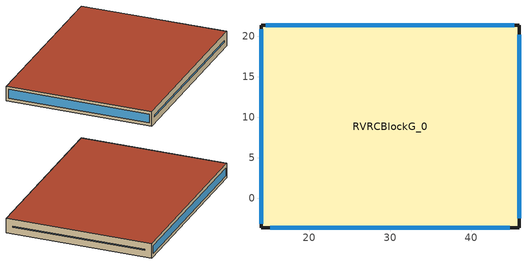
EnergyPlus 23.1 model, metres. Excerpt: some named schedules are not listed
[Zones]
RVRCBlockG_0
 floor outside (90.1-2019 Residential CZ 0 Exterior Floor (Mass)): 14.03,-3.66 14.03,21.34 45.9,21.34 45.9,-3.66 z7.8
 wall outside (90.1-2019 Residential CZ 1 Exterior Wall (Mass)): 14.03,-3.66 45.9,-3.66 45.9,21.34 14.03,21.34 14.03,-3.66 z7.8:10.3
 window (SinglePaneClr): 15.14,-3.66 44.78,-3.66 z8.92:9.18; 45.9,-2.48 45.9,20.16 z8.98:9.12; 45.3,21.34 14.63,21.34 z8.4:9.7; 14.03,20.87 14.03,-3.19 z8.27:9.83
 roof outside (90.1-2019 Residential CZ 1 Exterior Roof (Mass)): 14.03,-3.66 45.9,-3.66 45.9,21.34 14.03,21.34 z10.3
[Site:GroundTemperature:BuildingSurface]
18, 18, 18, 18, 18, 18, 18, 18, 18, 18, 18, 18
[Site:GroundReflectance]
0.2, 0.2, 0.2, 0.2, 0.2, 0.2, 0.2, 0.2, 0.2, 0.2, 0.2, 0.2
[Site:GroundReflectance:SnowModifier]
1, 1
[Site:WeatherStation]
Wind Sensor Height Above Ground {m}=10; Wind Speed Profile Exponent=0.22; Wind Speed Profile Boundary Layer Thickness {m}=370; Air Temperature Sensor Height Above Ground {m}=1.5
[SizingPeriod:WeatherFileConditionType] Use Weather File Daylight Saving Period=No; Use Weather File Rain and Snow Indicators=No
Name | Period Selection | Day Type
Extreme Summer Weather Period for Design | SummerExtreme | SummerDesignDay
Extreme Winter Weather Period for Design | WinterExtreme | WinterDesignDay
[Building]
Building: North Axis {deg}=0; Terrain=Suburbs; Loads Convergence Tolerance Value=0.04; Temperature Convergence Tolerance Value {deltaC}=0.25; Solar Distribution=FullExterior; Maximum Number of Warmup Days=30; Minimum Number of Warmup Days=7
[Construction]
90.1-2019 Residential CZ 1 Exterior Wall (Mass): Stucco_0.025_90.1-2019 Residential CZ 1 Exterior Wall (Mass), Concrete_0.203_90.1-2019 Residential CZ 1 Exterior Wall (Mass), Plaster_0.013_90.1-2019 Residential CZ 1 Exterior Wall (Mass)
90.1-2019 Residential CZ 0 Exterior Floor (Mass): Stucco_0.025_90.1-2019 Residential CZ 0 Exterior Floor (Mass), Mineral Wool_0.005244967487677573_90.1-2019 Residential CZ 0 Exterior Floor (Mass), Concrete_0.102_90.1-2019 Residential CZ 0 Exterior Floor (Mass), Carpet_0.02_90.1-2019 Residential CZ 0 Exterior Floor (Mass)
90.1-2019 Residential CZ 1 Exterior Roof (Mass): Vaporpermeable Felt_0.003_90.1-2019 Residential CZ 1 Exterior Roof (Mass), XPS Board_0.14713995500631277_90.1-2019 Residential CZ 1 Exterior Roof (Mass), Concrete_0.203_90.1-2019 Residential CZ 1 Exterior Roof (Mass), Acoustic Tile_0.005_90.1-2019 Residential CZ 1 Exterior Roof (Mass)
SinglePaneClr: SinglePaneClrWindow
[Material]
Stucco_0.025_90.1-2019 Residential CZ 1 Exterior Wall (Mass): Roughness=Smooth; @90.1-2019 Residential CZ 1 Exterior Wall (Mass):Stucco-Thickness@ [m]=0.025; @90.1-2019 Residential CZ 1 Exterior Wall (Mass):Stucco-Conductivity@ [W/m-K]=0.72; @90.1-2019 Residential CZ 1 Exterior Wall (Mass):Stucco-Density@ [kg/m3]=1856; @90.1-2019 Residential CZ 1 Exterior Wall (Mass):Stucco-SpecificHeat@ [J/kg-K]=840; @90.1-2019 Residential CZ 1 Exterior Wall (Mass):Stucco-ThermalEmittance@=0.9; @90.1-2019 Residential CZ 1 Exterior Wall (Mass):Stucco-SolarAbsorptance@=0.7; @90.1-2019 Residential CZ 1 Exterior Wall (Mass):Stucco-VisibleAbsorptance@=0.7
Concrete_0.203_90.1-2019 Residential CZ 1 Exterior Wall (Mass): Roughness=Rough; @90.1-2019 Residential CZ 1 Exterior Wall (Mass):Concrete-Thickness@ [m]=0.203; @90.1-2019 Residential CZ 1 Exterior Wall (Mass):Concrete-Conductivity@ [W/m-K]=2; @90.1-2019 Residential CZ 1 Exterior Wall (Mass):Concrete-Density@ [kg/m3]=2400; @90.1-2019 Residential CZ 1 Exterior Wall (Mass):Concrete-SpecificHeat@ [J/kg-K]=950; @90.1-2019 Residential CZ 1 Exterior Wall (Mass):Concrete-ThermalEmittance@=0.9; @90.1-2019 Residential CZ 1 Exterior Wall (Mass):Concrete-SolarAbsorptance@=0.7; @90.1-2019 Residential CZ 1 Exterior Wall (Mass):Concrete-VisibleAbsorptance@=0.7
Plaster_0.013_90.1-2019 Residential CZ 1 Exterior Wall (Mass): Roughness=Rough; @90.1-2019 Residential CZ 1 Exterior Wall (Mass):Plaster-Thickness@ [m]=0.013; @90.1-2019 Residential CZ 1 Exterior Wall (Mass):Plaster-Conductivity@ [W/m-K]=1; @90.1-2019 Residential CZ 1 Exterior Wall (Mass):Plaster-Density@ [kg/m3]=2000; @90.1-2019 Residential CZ 1 Exterior Wall (Mass):Plaster-SpecificHeat@ [J/kg-K]=1130; @90.1-2019 Residential CZ 1 Exterior Wall (Mass):Plaster-ThermalEmittance@=0.9; @90.1-2019 Residential CZ 1 Exterior Wall (Mass):Plaster-SolarAbsorptance@=0.7; @90.1-2019 Residential CZ 1 Exterior Wall (Mass):Plaster-VisibleAbsorptance@=0.7
Stucco_0.025_90.1-2019 Residential CZ 0 Exterior Floor (Mass): Roughness=Smooth; @90.1-2019 Residential CZ 0 Exterior Floor (Mass):Stucco-Thickness@ [m]=0.025; @90.1-2019 Residential CZ 0 Exterior Floor (Mass):Stucco-Conductivity@ [W/m-K]=0.72; @90.1-2019 Residential CZ 0 Exterior Floor (Mass):Stucco-Density@ [kg/m3]=1856; @90.1-2019 Residential CZ 0 Exterior Floor (Mass):Stucco-SpecificHeat@ [J/kg-K]=840; @90.1-2019 Residential CZ 0 Exterior Floor (Mass):Stucco-ThermalEmittance@=0.9; @90.1-2019 Residential CZ 0 Exterior Floor (Mass):Stucco-SolarAbsorptance@=0.7; @90.1-2019 Residential CZ 0 Exterior Floor (Mass):Stucco-VisibleAbsorptance@=0.7
Mineral Wool_0.005244967487677573_90.1-2019 Residential CZ 0 Exterior Floor (Mass): Roughness=Rough; @90.1-2019 Residential CZ 0 Exterior Floor (Mass):Mineral Wool-Thickness@ [m]=0.00524497; @90.1-2019 Residential CZ 0 Exterior Floor (Mass):Mineral Wool-Conductivity@ [W/m-K]=0.041; @90.1-2019 Residential CZ 0 Exterior Floor (Mass):Mineral Wool-Density@ [kg/m3]=155; @90.1-2019 Residential CZ 0 Exterior Floor (Mass):Mineral Wool-SpecificHeat@ [J/kg-K]=1130; @90.1-2019 Residential CZ 0 Exterior Floor (Mass):Mineral Wool-ThermalEmittance@=0.9; @90.1-2019 Residential CZ 0 Exterior Floor (Mass):Mineral Wool-SolarAbsorptance@=0.7; @90.1-2019 Residential CZ 0 Exterior Floor (Mass):Mineral Wool-VisibleAbsorptance@=0.7
Concrete_0.102_90.1-2019 Residential CZ 0 Exterior Floor (Mass): Roughness=Rough; @90.1-2019 Residential CZ 0 Exterior Floor (Mass):Concrete-Thickness@ [m]=0.102; @90.1-2019 Residential CZ 0 Exterior Floor (Mass):Concrete-Conductivity@ [W/m-K]=2; @90.1-2019 Residential CZ 0 Exterior Floor (Mass):Concrete-Density@ [kg/m3]=2400; @90.1-2019 Residential CZ 0 Exterior Floor (Mass):Concrete-SpecificHeat@ [J/kg-K]=950; @90.1-2019 Residential CZ 0 Exterior Floor (Mass):Concrete-ThermalEmittance@=0.9; @90.1-2019 Residential CZ 0 Exterior Floor (Mass):Concrete-SolarAbsorptance@=0.7; @90.1-2019 Residential CZ 0 Exterior Floor (Mass):Concrete-VisibleAbsorptance@=0.7
Carpet_0.02_90.1-2019 Residential CZ 0 Exterior Floor (Mass): Roughness=MediumRough; @90.1-2019 Residential CZ 0 Exterior Floor (Mass):Carpet-Thickness@ [m]=0.02; @90.1-2019 Residential CZ 0 Exterior Floor (Mass):Carpet-Conductivity@ [W/m-K]=0.06; @90.1-2019 Residential CZ 0 Exterior Floor (Mass):Carpet-Density@ [kg/m3]=288; @90.1-2019 Residential CZ 0 Exterior Floor (Mass):Carpet-SpecificHeat@ [J/kg-K]=1380; @90.1-2019 Residential CZ 0 Exterior Floor (Mass):Carpet-ThermalEmittance@=0.9; @90.1-2019 Residential CZ 0 Exterior Floor (Mass):Carpet-SolarAbsorptance@=0.7; @90.1-2019 Residential CZ 0 Exterior Floor (Mass):Carpet-VisibleAbsorptance@=0.7
Vaporpermeable Felt_0.003_90.1-2019 Residential CZ 1 Exterior Roof (Mass): Roughness=Rough; @90.1-2019 Residential CZ 1 Exterior Roof (Mass):Vaporpermeable Felt-Thickness@ [m]=0.003; @90.1-2019 Residential CZ 1 Exterior Roof (Mass):Vaporpermeable Felt-Conductivity@ [W/m-K]=0.909091; @90.1-2019 Residential CZ 1 Exterior Roof (Mass):Vaporpermeable Felt-Density@ [kg/m3]=0.5; @90.1-2019 Residential CZ 1 Exterior Roof (Mass):Vaporpermeable Felt-SpecificHeat@ [J/kg-K]=1800; @90.1-2019 Residential CZ 1 Exterior Roof (Mass):Vaporpermeable Felt-ThermalEmittance@=0.9; @90.1-2019 Residential CZ 1 Exterior Roof (Mass):Vaporpermeable Felt-SolarAbsorptance@=0.7; @90.1-2019 Residential CZ 1 Exterior Roof (Mass):Vaporpermeable Felt-VisibleAbsorptance@=0.7
XPS Board_0.14713995500631277_90.1-2019 Residential CZ 1 Exterior Roof (Mass): Roughness=Rough; @90.1-2019 Residential CZ 1 Exterior Roof (Mass):XPS Board-Thickness@ [m]=0.14714; @90.1-2019 Residential CZ 1 Exterior Roof (Mass):XPS Board-Conductivity@ [W/m-K]=0.034; @90.1-2019 Residential CZ 1 Exterior Roof (Mass):XPS Board-Density@ [kg/m3]=35; @90.1-2019 Residential CZ 1 Exterior Roof (Mass):XPS Board-SpecificHeat@ [J/kg-K]=1400; @90.1-2019 Residential CZ 1 Exterior Roof (Mass):XPS Board-ThermalEmittance@=0.9; @90.1-2019 Residential CZ 1 Exterior Roof (Mass):XPS Board-SolarAbsorptance@=0.7; @90.1-2019 Residential CZ 1 Exterior Roof (Mass):XPS Board-VisibleAbsorptance@=0.7
Concrete_0.203_90.1-2019 Residential CZ 1 Exterior Roof (Mass): Roughness=Rough; @90.1-2019 Residential CZ 1 Exterior Roof (Mass):Concrete-Thickness@ [m]=0.203; @90.1-2019 Residential CZ 1 Exterior Roof (Mass):Concrete-Conductivity@ [W/m-K]=2; @90.1-2019 Residential CZ 1 Exterior Roof (Mass):Concrete-Density@ [kg/m3]=2400; @90.1-2019 Residential CZ 1 Exterior Roof (Mass):Concrete-SpecificHeat@ [J/kg-K]=950; @90.1-2019 Residential CZ 1 Exterior Roof (Mass):Concrete-ThermalEmittance@=0.9; @90.1-2019 Residential CZ 1 Exterior Roof (Mass):Concrete-SolarAbsorptance@=0.7; @90.1-2019 Residential CZ 1 Exterior Roof (Mass):Concrete-VisibleAbsorptance@=0.7
Acoustic Tile_0.005_90.1-2019 Residential CZ 1 Exterior Roof (Mass): Roughness=MediumSmooth; @90.1-2019 Residential CZ 1 Exterior Roof (Mass):Acoustic Tile-Thickness@ [m]=0.005; @90.1-2019 Residential CZ 1 Exterior Roof (Mass):Acoustic Tile-Conductivity@ [W/m-K]=0.06; @90.1-2019 Residential CZ 1 Exterior Roof (Mass):Acoustic Tile-Density@ [kg/m3]=368; @90.1-2019 Residential CZ 1 Exterior Roof (Mass):Acoustic Tile-SpecificHeat@ [J/kg-K]=590; @90.1-2019 Residential CZ 1 Exterior Roof (Mass):Acoustic Tile-ThermalEmittance@=0.9; @90.1-2019 Residential CZ 1 Exterior Roof (Mass):Acoustic Tile-SolarAbsorptance@=0.7; @90.1-2019 Residential CZ 1 Exterior Roof (Mass):Acoustic Tile-VisibleAbsorptance@=0.7
[WindowMaterial:SimpleGlazingSystem]
SinglePaneClrWindow: @SinglePaneClr-UValue@=5.894; @SinglePaneClr-SolarHeatGainCoefficient@=0.905; @SinglePaneClr-VisibleTransmittance@=0.913
[WindowMaterial:Shade] Solar Reflectance=0.49; Visible reflectance=0.49; Thermal Hemispherical Emissivity=0.9; Infrared Transmittance=0; Top opening multiplier=1; Bottom opening multiplier=1; Left-side opening multiplier=1; Right-side opening multiplier=1; Air flow permeability=0
RVRCBlockG_0:f0:w0_Shade: @RVRCBlockG_0:f0:w0-ShadingSystemTransmittanceSolar@=0.5; @RVRCBlockG_0:f0:w0-ShadingSystemTransmittanceVisible@=0.5; @RVRCBlockG_0:f0:w0-ShadingThickness@ [m]=0.003; @RVRCBlockG_0:f0:w0-ShadingConductivity@ [W/m-K]=0.1; @RVRCBlockG_0:f0:w0-ShadeGlassDistance@ [m]=0.05
RVRCBlockG_0:f1:w0_Shade: @RVRCBlockG_0:f1:w0-ShadingSystemTransmittanceSolar@=0.5; @RVRCBlockG_0:f1:w0-ShadingSystemTransmittanceVisible@=0.5; @RVRCBlockG_0:f1:w0-ShadingThickness@ [m]=0.003; @RVRCBlockG_0:f1:w0-ShadingConductivity@ [W/m-K]=0.1; @RVRCBlockG_0:f1:w0-ShadeGlassDistance@ [m]=0.05
RVRCBlockG_0:f2:w0_Shade: @RVRCBlockG_0:f2:w0-ShadingSystemTransmittanceSolar@=0.5; @RVRCBlockG_0:f2:w0-ShadingSystemTransmittanceVisible@=0.5; @RVRCBlockG_0:f2:w0-ShadingThickness@ [m]=0.003; @RVRCBlockG_0:f2:w0-ShadingConductivity@ [W/m-K]=0.1; @RVRCBlockG_0:f2:w0-ShadeGlassDistance@ [m]=0.05
RVRCBlockG_0:f3:w0_Shade: @RVRCBlockG_0:f3:w0-ShadingSystemTransmittanceSolar@=0.5; @RVRCBlockG_0:f3:w0-ShadingSystemTransmittanceVisible@=0.5; @RVRCBlockG_0:f3:w0-ShadingThickness@ [m]=0.003; @RVRCBlockG_0:f3:w0-ShadingConductivity@ [W/m-K]=0.1; @RVRCBlockG_0:f3:w0-ShadeGlassDistance@ [m]=0.05
[Zone]
RVRCBlockG_0: Rotation [deg]=0; Type=1; Multiplier=1; Volume [m3]=1991.94; Area [m2]=796.776; Zone Inside Convection Algorithm=TARP; Zone Outside Convection Algorithm=DOE-2
[People]
People RVRCBlockG_0: Zone or ZoneList=RVRCBlockG_0; OccupancySchedule=ApartmentMidRise OCC_APT_SCH; Number of People Calculation Method=People/Area; PeopleDensity [person/m2]=0.3; Fraction Radiant=0.3; Sensible Heat Fraction=AUTOCALCULATE; Activity Level Schedule=RVRCBlockG_0PeopleActivity; Carbon Dioxide Generation Rate [m3/s-W]=3.82E-08; Enable ASHRAE 55 Comfort Warnings=No; Mean Radiant Temperature Calculation Type=ZoneAveraged; Work Efficiency Schedule=RVRCBlockG_0WorkEfficiency; Clothing Insulation Calculation Method=DynamicClothingModelASHRAE55; Air Velocity Schedule=AirSpeed 0; Thermal Comfort Model 1 Type=AdaptiveASH55; Thermal Comfort Model 2 Type=Pierce; Thermal Comfort Model 3 Type=Fanger
[ElectricEquipment]
RVRCBlockG_0 Equipment: Zone or ZoneList=RVRCBlockG_0; EquipmentAvailibilitySchedule=ApartmentMidRise EQP_APT_SCH; Design Level Calculation Method=Watts/Area; EquipmentPowerDensity [W/m2]=25; Fraction Latent=0; Fraction Radiant=.2; Fraction Lost=0
[Lights]
RVRCBlockG_0 General lighting: Zone or ZoneList=RVRCBlockG_0; LightsAvailibilitySchedule=ApartmentMidRise LTG_APT_SCH; Design Level Calculation Method=Watts/Area; LightingPowerDensity [W/m2]=15; Return Air Fraction=0; Fraction Radiant=.42; Fraction Visible=.18; Fraction Replaceable=1
[ZoneVentilation:WindandStackOpenArea]
RVRCBlockG_0NatVent_Buoy: Zone=RVRCBlockG_0; Opening Area {m2}=70.7455; Opening Area Fraction Schedule=NatVentAvail_RVRCBlockG_0; Opening Effectiveness=0; Effective Angle {deg}=0; Height Difference {m}=0.306753; Discharge Coefficient for Opening=0.6; Minimum Indoor Temperature {C}=22; Maximum Indoor Temperature {C}=100; Delta Temperature {deltaC}=1; Minimum Outdoor Temperature {C}=0; Maximum Outdoor Temperature {C}=30; Maximum Wind Speed {m/s}=40
[ZoneInfiltration:DesignFlowRate]
RVRCBlockG_0Infiltration: Zone or ZoneList=RVRCBlockG_0; Schedule=On; Design Flow Rate Calculation Method=AirChanges/Hour; @RVRCBlockG_0-InfiltrationAch@ [Air Changes per Hour]=0.35; @RVRCBlockG_0-InfiltrationConstantCoefficient@=1; @RVRCBlockG_0-InfiltrationTemperatureCoefficient@=0; @RVRCBlockG_0-InfiltrationWindVelocityCoefficient@=0; @RVRCBlockG_0-InfiltrationWindVelocitySquaredCoefficient@=0
[WindowShadingControl] Zone=RVRCBlockG_0; Shading type=ExteriorShade; Shading control is scheduled=Yes; Glare control is active=No; Type of slat angle control=FixedSlatAngle; Setpoint 2=0; Multiple Surface Control Type=Sequential
RVRCBlockG_0:f0:w0_ShadingControl: @RVRCBlockG_0:f0:w0-ShadingControlType@=OnIfHighSolarOnWindow; @RVRCBlockG_0:f0:w0-ShadingSystemAvailibilitySchedule@=AllOn; @RVRCBlockG_0:f0:w0-ShadingSystemSetPoint@=180; Material name of shading device=RVRCBlockG_0:f0:w0_Shade; Fenestration Surface 1=RVRCBlockG_0:f0:w0
RVRCBlockG_0:f1:w0_ShadingControl: Material name of shading device=RVRCBlockG_0:f1:w0_Shade; Fenestration Surface 1=RVRCBlockG_0:f1:w0; @RVRCBlockG_0:f1:w0-ShadingControlType@=OnIfHighSolarOnWindow; @RVRCBlockG_0:f1:w0-ShadingSystemAvailibilitySchedule@=AllOn; @RVRCBlockG_0:f1:w0-ShadingSystemSetPoint@=180
RVRCBlockG_0:f2:w0_ShadingControl: Material name of shading device=RVRCBlockG_0:f2:w0_Shade; Fenestration Surface 1=RVRCBlockG_0:f2:w0; @RVRCBlockG_0:f2:w0-ShadingControlType@=OnIfHighSolarOnWindow; @RVRCBlockG_0:f2:w0-ShadingSystemAvailibilitySchedule@=AllOn; @RVRCBlockG_0:f2:w0-ShadingSystemSetPoint@=180
RVRCBlockG_0:f3:w0_ShadingControl: Material name of shading device=RVRCBlockG_0:f3:w0_Shade; Fenestration Surface 1=RVRCBlockG_0:f3:w0; @RVRCBlockG_0:f3:w0-ShadingControlType@=OnIfHighSolarOnWindow; @RVRCBlockG_0:f3:w0-ShadingSystemAvailibilitySchedule@=AllOn; @RVRCBlockG_0:f3:w0-ShadingSystemSetPoint@=180
[Zone equipment]
RVRCBlockG_0: RVRCBlockG_0 Ideal Loads Air
[Sizing:Zone]
RVRCBlockG_0: Zone Cooling Design Supply Air Temperature Input Method=SupplyAirTemperature; Zone Cooling Design Supply Air Temperature {C}=12; Zone Heating Design Supply Air Temperature Input Method=SupplyAirTemperature; Zone Heating Design Supply Air Temperature {C}=35; Zone Cooling Design Supply Air Humidity Ratio {kgWater/kgDryAir}=0.009; Zone Heating Design Supply Air Humidity Ratio {kgWater/kgDryAir}=0.004; Design Specification Outdoor Air Object=RVRCBlockG_0MinFreshAir; Zone Heating Sizing Factor=1.15; Zone Cooling Sizing Factor=1.15; Cooling Design Air Flow Method=DesignDay; Heating Design Air Flow Method=DesignDay
[ZoneControl:Thermostat]
RVRCBlockG_0 Thermostat: Zone or ZoneList=RVRCBlockG_0; Control Type Schedule=RVRCBlockG_0_ZoneControlTypeSched; Control 1=Dual Setpoint - Zone RVRCBlockG_0
[ThermostatSetpoint:DualSetpoint]
Dual Setpoint - Zone RVRCBlockG_0: Heating Setpoint Temperature Schedule=ApartmentMidRise HTGSETP_APT_SCH; Cooling Setpoint Temperature Schedule=ApartmentMidRise CLGSETP_APT_SCH
[DesignSpecification:OutdoorAir]
RVRCBlockG_0MinFreshAir: Outdoor Air Method=Sum; @RVRCBlockG_0-MinFreshAirPerson@ [m3/s-person]=0.001; @RVRCBlockG_0-MinFreshAirArea@ [m3/s-m2]=0.01; MechVentSchedule=AllOn
[Schedule:Constant]
On; AllOn: 1
AirSpeed 0: 0
RVRCBlockG_0PeopleActivity: Any Number, 125.28
RVRCBlockG_0WorkEfficiency: Any Number, 0
RVRCBlockG_0_ZoneControlTypeSched: 4
[Schedule:Year]
ApartmentMidRise OCC_APT_SCH: Fraction, ApartmentMidRise OCC_APT_SCH_0, 1, 1, 1, 7, ApartmentMidRise OCC_APT_SCH_1, 1, 8, 1, 14, ApartmentMidRise OCC_APT_SCH_2, 1, 15, 1, 21, ApartmentMidRise OCC_APT_SCH_3, 1, 22, 1, 28, ApartmentMidRise OCC_APT_SCH_4, 1, 29, 2, 4, ApartmentMidRise OCC_APT_SCH_5, 2, 5, 2, 11, ApartmentMidRise OCC_APT_SCH_6, 2, 12, 2, 18, ApartmentMidRise OCC_APT_SCH_7, 2, 19, 2, 25, ApartmentMidRise OCC_APT_SCH_8, 2, 26, 3, 4, ApartmentMidRise OCC_APT_SCH_9, 3, 5, 3, 11, ApartmentMidRise OCC_APT_SCH_10, 3, 12, 3, 18, ApartmentMidRise OCC_APT_SCH_11, 3, 19, 3, 25, ApartmentMidRise OCC_APT_SCH_12, 3, 26, 4, 1, ApartmentMidRise OCC_APT_SCH_13, 4, 2, 4, 8, ApartmentMidRise OCC_APT_SCH_14, 4, 9, 4, 15, ApartmentMidRise OCC_APT_SCH_15, 4, 16, 4, 22, ApartmentMidRise OCC_APT_SCH_16, 4, 23, 4, 29, ApartmentMidRise OCC_APT_SCH_17, 4, 30, 5, 6, ApartmentMidRise OCC_APT_SCH_18, 5, 7, 5, 13, ApartmentMidRise OCC_APT_SCH_19, 5, 14, 5, 20, ApartmentMidRise OCC_APT_SCH_20, 5, 21, 5, 27, ApartmentMidRise OCC_APT_SCH_21, 5, 28, 6, 3, ApartmentMidRise OCC_APT_SCH_22, 6, 4, 6, 10, ApartmentMidRise OCC_APT_SCH_23, 6, 11, 6, 17, ApartmentMidRise OCC_APT_SCH_24, 6, 18, 6, 24, ApartmentMidRise OCC_APT_SCH_25, 6, 25, 7, 1, ApartmentMidRise OCC_APT_SCH_26, 7, 2, 7, 8, ApartmentMidRise OCC_APT_SCH_27, 7, 9, 7, 15, ApartmentMidRise OCC_APT_SCH_28, 7, 16, 7, 22, ApartmentMidRise OCC_APT_SCH_29, 7, 23, 7, 29, ApartmentMidRise OCC_APT_SCH_30, 7, 30, 8, 5, ApartmentMidRise OCC_APT_SCH_31, 8, 6, 8, 12, ApartmentMidRise OCC_APT_SCH_32, 8, 13, 8, 19, ApartmentMidRise OCC_APT_SCH_33, 8, 20, 8, 26, ApartmentMidRise OCC_APT_SCH_34, 8, 27, 9, 2, ApartmentMidRise OCC_APT_SCH_35, 9, 3, 9, 9, ApartmentMidRise OCC_APT_SCH_36, 9, 10, 9, 16, ApartmentMidRise OCC_APT_SCH_37, 9, 17, 9, 23, ApartmentMidRise OCC_APT_SCH_38, 9, 24, 9, 30, ApartmentMidRise OCC_APT_SCH_39, 10, 1, 10, 7, ApartmentMidRise OCC_APT_SCH_40, 10, 8, 10, 14, ApartmentMidRise OCC_APT_SCH_41, 10, 15, 10, 21, ApartmentMidRise OCC_APT_SCH_42, 10, 22, 10, 28, ApartmentMidRise OCC_APT_SCH_43, 10, 29, 11, 4, ApartmentMidRise OCC_APT_SCH_44, 11, 5, 11, 11, ApartmentMidRise OCC_APT_SCH_45, 11, 12, 11, 18, ApartmentMidRise OCC_APT_SCH_46, 11, 19, 11, 25, ApartmentMidRise OCC_APT_SCH_47, 11, 26, 12, 2, ApartmentMidRise OCC_APT_SCH_48, 12, 3, 12, 9, ApartmentMidRise OCC_APT_SCH_49, 12, 10, 12, 16, ApartmentMidRise OCC_APT_SCH_50, 12, 17, 12, 23, ApartmentMidRise OCC_APT_SCH_51, 12, 24, 12, 30, ApartmentMidRise OCC_APT_SCH_52, 12, 31, 12, 31
ApartmentMidRise LTG_APT_SCH: Fraction, ApartmentMidRise LTG_APT_SCH_0, 1, 1, 1, 7, ApartmentMidRise LTG_APT_SCH_1, 1, 8, 1, 14, ApartmentMidRise LTG_APT_SCH_2, 1, 15, 1, 21, ApartmentMidRise LTG_APT_SCH_3, 1, 22, 1, 28, ApartmentMidRise LTG_APT_SCH_4, 1, 29, 2, 4, ApartmentMidRise LTG_APT_SCH_5, 2, 5, 2, 11, ApartmentMidRise LTG_APT_SCH_6, 2, 12, 2, 18, ApartmentMidRise LTG_APT_SCH_7, 2, 19, 2, 25, ApartmentMidRise LTG_APT_SCH_8, 2, 26, 3, 4, ApartmentMidRise LTG_APT_SCH_9, 3, 5, 3, 11, ApartmentMidRise LTG_APT_SCH_10, 3, 12, 3, 18, ApartmentMidRise LTG_APT_SCH_11, 3, 19, 3, 25, ApartmentMidRise LTG_APT_SCH_12, 3, 26, 4, 1, ApartmentMidRise LTG_APT_SCH_13, 4, 2, 4, 8, ApartmentMidRise LTG_APT_SCH_14, 4, 9, 4, 15, ApartmentMidRise LTG_APT_SCH_15, 4, 16, 4, 22, ApartmentMidRise LTG_APT_SCH_16, 4, 23, 4, 29, ApartmentMidRise LTG_APT_SCH_17, 4, 30, 5, 6, ApartmentMidRise LTG_APT_SCH_18, 5, 7, 5, 13, ApartmentMidRise LTG_APT_SCH_19, 5, 14, 5, 20, ApartmentMidRise LTG_APT_SCH_20, 5, 21, 5, 27, ApartmentMidRise LTG_APT_SCH_21, 5, 28, 6, 3, ApartmentMidRise LTG_APT_SCH_22, 6, 4, 6, 10, ApartmentMidRise LTG_APT_SCH_23, 6, 11, 6, 17, ApartmentMidRise LTG_APT_SCH_24, 6, 18, 6, 24, ApartmentMidRise LTG_APT_SCH_25, 6, 25, 7, 1, ApartmentMidRise LTG_APT_SCH_26, 7, 2, 7, 8, ApartmentMidRise LTG_APT_SCH_27, 7, 9, 7, 15, ApartmentMidRise LTG_APT_SCH_28, 7, 16, 7, 22, ApartmentMidRise LTG_APT_SCH_29, 7, 23, 7, 29, ApartmentMidRise LTG_APT_SCH_30, 7, 30, 8, 5, ApartmentMidRise LTG_APT_SCH_31, 8, 6, 8, 12, ApartmentMidRise LTG_APT_SCH_32, 8, 13, 8, 19, ApartmentMidRise LTG_APT_SCH_33, 8, 20, 8, 26, ApartmentMidRise LTG_APT_SCH_34, 8, 27, 9, 2, ApartmentMidRise LTG_APT_SCH_35, 9, 3, 9, 9, ApartmentMidRise LTG_APT_SCH_36, 9, 10, 9, 16, ApartmentMidRise LTG_APT_SCH_37, 9, 17, 9, 23, ApartmentMidRise LTG_APT_SCH_38, 9, 24, 9, 30, ApartmentMidRise LTG_APT_SCH_39, 10, 1, 10, 7, ApartmentMidRise LTG_APT_SCH_40, 10, 8, 10, 14, ApartmentMidRise LTG_APT_SCH_41, 10, 15, 10, 21, ApartmentMidRise LTG_APT_SCH_42, 10, 22, 10, 28, ApartmentMidRise LTG_APT_SCH_43, 10, 29, 11, 4, ApartmentMidRise LTG_APT_SCH_44, 11, 5, 11, 11, ApartmentMidRise LTG_APT_SCH_45, 11, 12, 11, 18, ApartmentMidRise LTG_APT_SCH_46, 11, 19, 11, 25, ApartmentMidRise LTG_APT_SCH_47, 11, 26, 12, 2, ApartmentMidRise LTG_APT_SCH_48, 12, 3, 12, 9, ApartmentMidRise LTG_APT_SCH_49, 12, 10, 12, 16, ApartmentMidRise LTG_APT_SCH_50, 12, 17, 12, 23, ApartmentMidRise LTG_APT_SCH_51, 12, 24, 12, 30, ApartmentMidRise LTG_APT_SCH_52, 12, 31, 12, 31
ApartmentMidRise EQP_APT_SCH: Fraction, ApartmentMidRise EQP_APT_SCH_0, 1, 1, 1, 7, ApartmentMidRise EQP_APT_SCH_1, 1, 8, 1, 14, ApartmentMidRise EQP_APT_SCH_2, 1, 15, 1, 21, ApartmentMidRise EQP_APT_SCH_3, 1, 22, 1, 28, ApartmentMidRise EQP_APT_SCH_4, 1, 29, 2, 4, ApartmentMidRise EQP_APT_SCH_5, 2, 5, 2, 11, ApartmentMidRise EQP_APT_SCH_6, 2, 12, 2, 18, ApartmentMidRise EQP_APT_SCH_7, 2, 19, 2, 25, ApartmentMidRise EQP_APT_SCH_8, 2, 26, 3, 4, ApartmentMidRise EQP_APT_SCH_9, 3, 5, 3, 11, ApartmentMidRise EQP_APT_SCH_10, 3, 12, 3, 18, ApartmentMidRise EQP_APT_SCH_11, 3, 19, 3, 25, ApartmentMidRise EQP_APT_SCH_12, 3, 26, 4, 1, ApartmentMidRise EQP_APT_SCH_13, 4, 2, 4, 8, ApartmentMidRise EQP_APT_SCH_14, 4, 9, 4, 15, ApartmentMidRise EQP_APT_SCH_15, 4, 16, 4, 22, ApartmentMidRise EQP_APT_SCH_16, 4, 23, 4, 29, ApartmentMidRise EQP_APT_SCH_17, 4, 30, 5, 6, ApartmentMidRise EQP_APT_SCH_18, 5, 7, 5, 13, ApartmentMidRise EQP_APT_SCH_19, 5, 14, 5, 20, ApartmentMidRise EQP_APT_SCH_20, 5, 21, 5, 27, ApartmentMidRise EQP_APT_SCH_21, 5, 28, 6, 3, ApartmentMidRise EQP_APT_SCH_22, 6, 4, 6, 10, ApartmentMidRise EQP_APT_SCH_23, 6, 11, 6, 17, ApartmentMidRise EQP_APT_SCH_24, 6, 18, 6, 24, ApartmentMidRise EQP_APT_SCH_25, 6, 25, 7, 1, ApartmentMidRise EQP_APT_SCH_26, 7, 2, 7, 8, ApartmentMidRise EQP_APT_SCH_27, 7, 9, 7, 15, ApartmentMidRise EQP_APT_SCH_28, 7, 16, 7, 22, ApartmentMidRise EQP_APT_SCH_29, 7, 23, 7, 29, ApartmentMidRise EQP_APT_SCH_30, 7, 30, 8, 5, ApartmentMidRise EQP_APT_SCH_31, 8, 6, 8, 12, ApartmentMidRise EQP_APT_SCH_32, 8, 13, 8, 19, ApartmentMidRise EQP_APT_SCH_33, 8, 20, 8, 26, ApartmentMidRise EQP_APT_SCH_34, 8, 27, 9, 2, ApartmentMidRise EQP_APT_SCH_35, 9, 3, 9, 9, ApartmentMidRise EQP_APT_SCH_36, 9, 10, 9, 16, ApartmentMidRise EQP_APT_SCH_37, 9, 17, 9, 23, ApartmentMidRise EQP_APT_SCH_38, 9, 24, 9, 30, ApartmentMidRise EQP_APT_SCH_39, 10, 1, 10, 7, ApartmentMidRise EQP_APT_SCH_40, 10, 8, 10, 14, ApartmentMidRise EQP_APT_SCH_41, 10, 15, 10, 21, ApartmentMidRise EQP_APT_SCH_42, 10, 22, 10, 28, ApartmentMidRise EQP_APT_SCH_43, 10, 29, 11, 4, ApartmentMidRise EQP_APT_SCH_44, 11, 5, 11, 11, ApartmentMidRise EQP_APT_SCH_45, 11, 12, 11, 18, ApartmentMidRise EQP_APT_SCH_46, 11, 19, 11, 25, ApartmentMidRise EQP_APT_SCH_47, 11, 26, 12, 2, ApartmentMidRise EQP_APT_SCH_48, 12, 3, 12, 9, ApartmentMidRise EQP_APT_SCH_49, 12, 10, 12, 16, ApartmentMidRise EQP_APT_SCH_50, 12, 17, 12, 23, ApartmentMidRise EQP_APT_SCH_51, 12, 24, 12, 30, ApartmentMidRise EQP_APT_SCH_52, 12, 31, 12, 31
NatVentAvail_RVRCBlockG_0: Fraction, NatVentAvail_RVRCBlockG_0_0, 1, 1, 1, 7, NatVentAvail_RVRCBlockG_0_1, 1, 8, 1, 14, NatVentAvail_RVRCBlockG_0_2, 1, 15, 1, 21, NatVentAvail_RVRCBlockG_0_3, 1, 22, 1, 28, NatVentAvail_RVRCBlockG_0_4, 1, 29, 2, 4, NatVentAvail_RVRCBlockG_0_5, 2, 5, 2, 11, NatVentAvail_RVRCBlockG_0_6, 2, 12, 2, 18, NatVentAvail_RVRCBlockG_0_7, 2, 19, 2, 25, NatVentAvail_RVRCBlockG_0_8, 2, 26, 3, 4, NatVentAvail_RVRCBlockG_0_9, 3, 5, 3, 11, NatVentAvail_RVRCBlockG_0_10, 3, 12, 3, 18, NatVentAvail_RVRCBlockG_0_11, 3, 19, 3, 25, NatVentAvail_RVRCBlockG_0_12, 3, 26, 4, 1, NatVentAvail_RVRCBlockG_0_13, 4, 2, 4, 8, NatVentAvail_RVRCBlockG_0_14, 4, 9, 4, 15, NatVentAvail_RVRCBlockG_0_15, 4, 16, 4, 22, NatVentAvail_RVRCBlockG_0_16, 4, 23, 4, 29, NatVentAvail_RVRCBlockG_0_17, 4, 30, 5, 6, NatVentAvail_RVRCBlockG_0_18, 5, 7, 5, 13, NatVentAvail_RVRCBlockG_0_19, 5, 14, 5, 20, NatVentAvail_RVRCBlockG_0_20, 5, 21, 5, 27, NatVentAvail_RVRCBlockG_0_21, 5, 28, 6, 3, NatVentAvail_RVRCBlockG_0_22, 6, 4, 6, 10, NatVentAvail_RVRCBlockG_0_23, 6, 11, 6, 17, NatVentAvail_RVRCBlockG_0_24, 6, 18, 6, 24, NatVentAvail_RVRCBlockG_0_25, 6, 25, 7, 1, NatVentAvail_RVRCBlockG_0_26, 7, 2, 7, 8, NatVentAvail_RVRCBlockG_0_27, 7, 9, 7, 15, NatVentAvail_RVRCBlockG_0_28, 7, 16, 7, 22, NatVentAvail_RVRCBlockG_0_29, 7, 23, 7, 29, NatVentAvail_RVRCBlockG_0_30, 7, 30, 8, 5, NatVentAvail_RVRCBlockG_0_31, 8, 6, 8, 12, NatVentAvail_RVRCBlockG_0_32, 8, 13, 8, 19, NatVentAvail_RVRCBlockG_0_33, 8, 20, 8, 26, NatVentAvail_RVRCBlockG_0_34, 8, 27, 9, 2, NatVentAvail_RVRCBlockG_0_35, 9, 3, 9, 9, NatVentAvail_RVRCBlockG_0_36, 9, 10, 9, 16, NatVentAvail_RVRCBlockG_0_37, 9, 17, 9, 23, NatVentAvail_RVRCBlockG_0_38, 9, 24, 9, 30, NatVentAvail_RVRCBlockG_0_39, 10, 1, 10, 7, NatVentAvail_RVRCBlockG_0_40, 10, 8, 10, 14, NatVentAvail_RVRCBlockG_0_41, 10, 15, 10, 21, NatVentAvail_RVRCBlockG_0_42, 10, 22, 10, 28, NatVentAvail_RVRCBlockG_0_43, 10, 29, 11, 4, NatVentAvail_RVRCBlockG_0_44, 11, 5, 11, 11, NatVentAvail_RVRCBlockG_0_45, 11, 12, 11, 18, NatVentAvail_RVRCBlockG_0_46, 11, 19, 11, 25, NatVentAvail_RVRCBlockG_0_47, 11, 26, 12, 2, NatVentAvail_RVRCBlockG_0_48, 12, 3, 12, 9, NatVentAvail_RVRCBlockG_0_49, 12, 10, 12, 16, NatVentAvail_RVRCBlockG_0_50, 12, 17, 12, 23, NatVentAvail_RVRCBlockG_0_51, 12, 24, 12, 30, NatVentAvail_RVRCBlockG_0_52, 12, 31, 12, 31
[Schedule:Week:Daily]
ApartmentMidRise OCC_APT_SCH_0; ApartmentMidRise OCC_APT_SCH_1; ApartmentMidRise OCC_APT_SCH_2; ApartmentMidRise OCC_APT_SCH_3; ApartmentMidRise OCC_APT_SCH_4; ApartmentMidRise OCC_APT_SCH_5; ApartmentMidRise OCC_APT_SCH_6; ApartmentMidRise OCC_APT_SCH_7; ApartmentMidRise OCC_APT_SCH_8; ApartmentMidRise OCC_APT_SCH_9; ApartmentMidRise OCC_APT_SCH_10; ApartmentMidRise OCC_APT_SCH_11; ApartmentMidRise OCC_APT_SCH_12; ApartmentMidRise OCC_APT_SCH_13; ApartmentMidRise OCC_APT_SCH_14; ApartmentMidRise OCC_APT_SCH_15; ApartmentMidRise OCC_APT_SCH_16; ApartmentMidRise OCC_APT_SCH_17; ApartmentMidRise OCC_APT_SCH_18; ApartmentMidRise OCC_APT_SCH_19; ApartmentMidRise OCC_APT_SCH_20; ApartmentMidRise OCC_APT_SCH_21; ApartmentMidRise OCC_APT_SCH_22; ApartmentMidRise OCC_APT_SCH_23; ApartmentMidRise OCC_APT_SCH_24; ApartmentMidRise OCC_APT_SCH_25; ApartmentMidRise OCC_APT_SCH_26; ApartmentMidRise OCC_APT_SCH_27; ApartmentMidRise OCC_APT_SCH_28; ApartmentMidRise OCC_APT_SCH_29; ApartmentMidRise OCC_APT_SCH_30; ApartmentMidRise OCC_APT_SCH_31; ApartmentMidRise OCC_APT_SCH_32; ApartmentMidRise OCC_APT_SCH_33; ApartmentMidRise OCC_APT_SCH_34; ApartmentMidRise OCC_APT_SCH_35; ApartmentMidRise OCC_APT_SCH_36; ApartmentMidRise OCC_APT_SCH_37; ApartmentMidRise OCC_APT_SCH_38; ApartmentMidRise OCC_APT_SCH_39; ApartmentMidRise OCC_APT_SCH_40; ApartmentMidRise OCC_APT_SCH_41; ApartmentMidRise OCC_APT_SCH_42; ApartmentMidRise OCC_APT_SCH_43; ApartmentMidRise OCC_APT_SCH_44; ApartmentMidRise OCC_APT_SCH_45; ApartmentMidRise OCC_APT_SCH_46; ApartmentMidRise OCC_APT_SCH_47; ApartmentMidRise OCC_APT_SCH_48; ApartmentMidRise OCC_APT_SCH_49; ApartmentMidRise OCC_APT_SCH_50; ApartmentMidRise OCC_APT_SCH_51; ApartmentMidRise OCC_APT_SCH_52: fe21ae2a-573a-4dea-8d4e-e40d009b6d21, fe21ae2a-573a-4dea-8d4e-e40d009b6d21, fe21ae2a-573a-4dea-8d4e-e40d009b6d21, fe21ae2a-573a-4dea-8d4e-e40d009b6d21, fe21ae2a-573a-4dea-8d4e-e40d009b6d21, fe21ae2a-573a-4dea-8d4e-e40d009b6d21, fe21ae2a-573a-4dea-8d4e-e40d009b6d21, fe21ae2a-573a-4dea-8d4e-e40d009b6d21, fe21ae2a-573a-4dea-8d4e-e40d009b6d21, fe21ae2a-573a-4dea-8d4e-e40d009b6d21, fe21ae2a-573a-4dea-8d4e-e40d009b6d21, fe21ae2a-573a-4dea-8d4e-e40d009b6d21
ApartmentMidRise LTG_APT_SCH_0; ApartmentMidRise LTG_APT_SCH_1; ApartmentMidRise LTG_APT_SCH_2; ApartmentMidRise LTG_APT_SCH_3; ApartmentMidRise LTG_APT_SCH_4; ApartmentMidRise LTG_APT_SCH_5; ApartmentMidRise LTG_APT_SCH_6; ApartmentMidRise LTG_APT_SCH_7; ApartmentMidRise LTG_APT_SCH_8; ApartmentMidRise LTG_APT_SCH_9; ApartmentMidRise LTG_APT_SCH_10; ApartmentMidRise LTG_APT_SCH_11; ApartmentMidRise LTG_APT_SCH_12; ApartmentMidRise LTG_APT_SCH_13; ApartmentMidRise LTG_APT_SCH_14; ApartmentMidRise LTG_APT_SCH_15; ApartmentMidRise LTG_APT_SCH_16; ApartmentMidRise LTG_APT_SCH_17; ApartmentMidRise LTG_APT_SCH_18; ApartmentMidRise LTG_APT_SCH_19; ApartmentMidRise LTG_APT_SCH_20; ApartmentMidRise LTG_APT_SCH_21; ApartmentMidRise LTG_APT_SCH_22; ApartmentMidRise LTG_APT_SCH_23; ApartmentMidRise LTG_APT_SCH_24; ApartmentMidRise LTG_APT_SCH_25; ApartmentMidRise LTG_APT_SCH_26; ApartmentMidRise LTG_APT_SCH_27; ApartmentMidRise LTG_APT_SCH_28; ApartmentMidRise LTG_APT_SCH_29; ApartmentMidRise LTG_APT_SCH_30; ApartmentMidRise LTG_APT_SCH_31; ApartmentMidRise LTG_APT_SCH_32; ApartmentMidRise LTG_APT_SCH_33; ApartmentMidRise LTG_APT_SCH_34; ApartmentMidRise LTG_APT_SCH_35; ApartmentMidRise LTG_APT_SCH_36; ApartmentMidRise LTG_APT_SCH_37; ApartmentMidRise LTG_APT_SCH_38; ApartmentMidRise LTG_APT_SCH_39; ApartmentMidRise LTG_APT_SCH_40; ApartmentMidRise LTG_APT_SCH_41; ApartmentMidRise LTG_APT_SCH_42; ApartmentMidRise LTG_APT_SCH_43; ApartmentMidRise LTG_APT_SCH_44; ApartmentMidRise LTG_APT_SCH_45; ApartmentMidRise LTG_APT_SCH_46; ApartmentMidRise LTG_APT_SCH_47; ApartmentMidRise LTG_APT_SCH_48; ApartmentMidRise LTG_APT_SCH_49; ApartmentMidRise LTG_APT_SCH_50; ApartmentMidRise LTG_APT_SCH_51; ApartmentMidRise LTG_APT_SCH_52: 19f61bd9-0ec3-48e3-83f9-aeca46be8bf7, 19f61bd9-0ec3-48e3-83f9-aeca46be8bf7, 19f61bd9-0ec3-48e3-83f9-aeca46be8bf7, 19f61bd9-0ec3-48e3-83f9-aeca46be8bf7, 19f61bd9-0ec3-48e3-83f9-aeca46be8bf7, 19f61bd9-0ec3-48e3-83f9-aeca46be8bf7, 19f61bd9-0ec3-48e3-83f9-aeca46be8bf7, 19f61bd9-0ec3-48e3-83f9-aeca46be8bf7, 19f61bd9-0ec3-48e3-83f9-aeca46be8bf7, 19f61bd9-0ec3-48e3-83f9-aeca46be8bf7, 19f61bd9-0ec3-48e3-83f9-aeca46be8bf7, 19f61bd9-0ec3-48e3-83f9-aeca46be8bf7
ApartmentMidRise EQP_APT_SCH_0; ApartmentMidRise EQP_APT_SCH_1; ApartmentMidRise EQP_APT_SCH_2; ApartmentMidRise EQP_APT_SCH_3; ApartmentMidRise EQP_APT_SCH_4; ApartmentMidRise EQP_APT_SCH_5; ApartmentMidRise EQP_APT_SCH_6; ApartmentMidRise EQP_APT_SCH_7; ApartmentMidRise EQP_APT_SCH_8; ApartmentMidRise EQP_APT_SCH_9; ApartmentMidRise EQP_APT_SCH_10; ApartmentMidRise EQP_APT_SCH_11; ApartmentMidRise EQP_APT_SCH_12; ApartmentMidRise EQP_APT_SCH_13; ApartmentMidRise EQP_APT_SCH_14; ApartmentMidRise EQP_APT_SCH_15; ApartmentMidRise EQP_APT_SCH_16; ApartmentMidRise EQP_APT_SCH_17; ApartmentMidRise EQP_APT_SCH_18; ApartmentMidRise EQP_APT_SCH_19; ApartmentMidRise EQP_APT_SCH_20; ApartmentMidRise EQP_APT_SCH_21; ApartmentMidRise EQP_APT_SCH_22; ApartmentMidRise EQP_APT_SCH_23; ApartmentMidRise EQP_APT_SCH_24; ApartmentMidRise EQP_APT_SCH_25; ApartmentMidRise EQP_APT_SCH_26; ApartmentMidRise EQP_APT_SCH_27; ApartmentMidRise EQP_APT_SCH_28; ApartmentMidRise EQP_APT_SCH_29; ApartmentMidRise EQP_APT_SCH_30; ApartmentMidRise EQP_APT_SCH_31; ApartmentMidRise EQP_APT_SCH_32; ApartmentMidRise EQP_APT_SCH_33; ApartmentMidRise EQP_APT_SCH_34; ApartmentMidRise EQP_APT_SCH_35; ApartmentMidRise EQP_APT_SCH_36; ApartmentMidRise EQP_APT_SCH_37; ApartmentMidRise EQP_APT_SCH_38; ApartmentMidRise EQP_APT_SCH_39; ApartmentMidRise EQP_APT_SCH_40; ApartmentMidRise EQP_APT_SCH_41; ApartmentMidRise EQP_APT_SCH_42; ApartmentMidRise EQP_APT_SCH_43; ApartmentMidRise EQP_APT_SCH_44; ApartmentMidRise EQP_APT_SCH_45; ApartmentMidRise EQP_APT_SCH_46; ApartmentMidRise EQP_APT_SCH_47; ApartmentMidRise EQP_APT_SCH_48; ApartmentMidRise EQP_APT_SCH_49; ApartmentMidRise EQP_APT_SCH_50; ApartmentMidRise EQP_APT_SCH_51; ApartmentMidRise EQP_APT_SCH_52: a5c0b2b1-e3e4-40e0-8530-c138ddb1abe4, a5c0b2b1-e3e4-40e0-8530-c138ddb1abe4, a5c0b2b1-e3e4-40e0-8530-c138ddb1abe4, a5c0b2b1-e3e4-40e0-8530-c138ddb1abe4, a5c0b2b1-e3e4-40e0-8530-c138ddb1abe4, a5c0b2b1-e3e4-40e0-8530-c138ddb1abe4, a5c0b2b1-e3e4-40e0-8530-c138ddb1abe4, a5c0b2b1-e3e4-40e0-8530-c138ddb1abe4, a5c0b2b1-e3e4-40e0-8530-c138ddb1abe4, a5c0b2b1-e3e4-40e0-8530-c138ddb1abe4, a5c0b2b1-e3e4-40e0-8530-c138ddb1abe4, a5c0b2b1-e3e4-40e0-8530-c138ddb1abe4
NatVentAvail_RVRCBlockG_0_0: b96c36b6-bf0d-4f22-83ab-4cec3cb7ea92, 628eb147-40f8-4cad-b965-ac69ca57b4ea, f6a8ae26-9c23-43e0-b14d-da51c833230b, 5e2309ef-fc3e-4bb7-a577-81b1cb286ae6, eab0e6b1-fcaa-443b-bd8a-545e1f641201, 71dfd344-63d6-4fec-95e1-831b8280416f, 7fdcfed6-c341-4927-a965-3c11bb86480a, b96c36b6-bf0d-4f22-83ab-4cec3cb7ea92, b96c36b6-bf0d-4f22-83ab-4cec3cb7ea92, b96c36b6-bf0d-4f22-83ab-4cec3cb7ea92, b96c36b6-bf0d-4f22-83ab-4cec3cb7ea92, b96c36b6-bf0d-4f22-83ab-4cec3cb7ea92
NatVentAvail_RVRCBlockG_0_1: 1bfc4ee4-88be-4af4-a8de-ef03a3dfbb60, f847e797-6899-41c6-952e-027d8ec8ff75, 1d998513-1194-4eae-9af1-9d9acf423016, 92f020ba-b354-485f-9f5b-a90b3a40fb82, 65634325-aac4-40b4-b591-ac086c6dd095, 8b1eb3d5-615c-45e2-b9a7-9d83a61d1847, b63c67b0-b73c-436f-99b0-5f276537a70d, 1bfc4ee4-88be-4af4-a8de-ef03a3dfbb60, 1bfc4ee4-88be-4af4-a8de-ef03a3dfbb60, 1bfc4ee4-88be-4af4-a8de-ef03a3dfbb60, 1bfc4ee4-88be-4af4-a8de-ef03a3dfbb60, 1bfc4ee4-88be-4af4-a8de-ef03a3dfbb60
NatVentAvail_RVRCBlockG_0_2: 258a7034-65c5-4c61-baf4-2f516a1bee5e, f4fd9ced-10ed-4b18-8196-abcbd0f169b7, 65634325-aac4-40b4-b591-ac086c6dd095, 78911d7b-f73b-4180-b8a6-04c4d2e1804a, 628eb147-40f8-4cad-b965-ac69ca57b4ea, c6ce7736-62d4-4f8d-bfd3-831c9561f8c3, bf294d8f-592b-4961-8d94-e2bd5d6f6d7a, 258a7034-65c5-4c61-baf4-2f516a1bee5e, 258a7034-65c5-4c61-baf4-2f516a1bee5e, 258a7034-65c5-4c61-baf4-2f516a1bee5e, 258a7034-65c5-4c61-baf4-2f516a1bee5e, 258a7034-65c5-4c61-baf4-2f516a1bee5e
NatVentAvail_RVRCBlockG_0_3: 0fb15c47-b8f1-4730-b103-d4187b9a70d5, 70e38301-fade-4db3-88ec-aad18012db56, a61a709a-2eee-4486-81cd-b503fa906917, 9c44c451-bd7c-4984-817c-d05637904a0e, 6c147d2c-34f0-452c-b05b-ab14c13182b6, b96c36b6-bf0d-4f22-83ab-4cec3cb7ea92, bcc56c1f-cec6-4bc7-988e-a7ac1cb0ec2e, 0fb15c47-b8f1-4730-b103-d4187b9a70d5, 0fb15c47-b8f1-4730-b103-d4187b9a70d5, 0fb15c47-b8f1-4730-b103-d4187b9a70d5, 0fb15c47-b8f1-4730-b103-d4187b9a70d5, 0fb15c47-b8f1-4730-b103-d4187b9a70d5
NatVentAvail_RVRCBlockG_0_4: dace560b-5f50-40d8-bb78-567f6a4235e0, 7e84a291-5ddc-4f63-a727-ca2c824fa803, c61e368e-695d-4514-b193-3a2b780c04ed, 968b92c2-d49d-4ebb-804c-092cf88e278a, 2635e2b4-914b-4f06-84c8-2201bdadaa90, 63fb6f88-ab6d-43b0-b876-5ac99204494e, 7e84a291-5ddc-4f63-a727-ca2c824fa803, dace560b-5f50-40d8-bb78-567f6a4235e0, dace560b-5f50-40d8-bb78-567f6a4235e0, dace560b-5f50-40d8-bb78-567f6a4235e0, dace560b-5f50-40d8-bb78-567f6a4235e0, dace560b-5f50-40d8-bb78-567f6a4235e0
NatVentAvail_RVRCBlockG_0_5: 45cd0581-766f-4e60-8388-484fdffa8fae, 363e05bf-5405-447e-98db-0fd127c922fe, ae1016d5-4f18-4fa1-9cf2-1834f9dea20e, 5a7eaa10-7758-46db-8ffd-a230f5c2f901, 0889ebc0-5281-4e68-a955-fd19ec73a460, 6f556055-6ffd-4bf3-9a25-15a3d98d7816, aa989bc5-3e56-49e6-9b5f-044c27380e4f, 45cd0581-766f-4e60-8388-484fdffa8fae, 45cd0581-766f-4e60-8388-484fdffa8fae, 45cd0581-766f-4e60-8388-484fdffa8fae, 45cd0581-766f-4e60-8388-484fdffa8fae, 45cd0581-766f-4e60-8388-484fdffa8fae
NatVentAvail_RVRCBlockG_0_6: 59cc1944-adbc-463f-afa6-0321de62bd99, 1453b740-1811-4e7f-b7a0-da3c1f69e177, 55bfb51e-af51-4175-ad59-34c9d34e3d7f, 5d0df5f7-d8cc-41ea-8633-54e89fb212d6, 6808129e-dc6e-4f34-833b-4da5849a1322, 6c43d8c5-ab39-4739-b2c9-46277e29a804, cfdd02c6-b1f4-43b0-bb0f-13cba3bd67a1, 59cc1944-adbc-463f-afa6-0321de62bd99, 59cc1944-adbc-463f-afa6-0321de62bd99, 59cc1944-adbc-463f-afa6-0321de62bd99, 59cc1944-adbc-463f-afa6-0321de62bd99, 59cc1944-adbc-463f-afa6-0321de62bd99
NatVentAvail_RVRCBlockG_0_7: 6cbaed6c-4aae-4d40-a92d-03cef4235de2, 820fa424-da5a-4aa5-957d-198732a7a0c2, 3d182a1e-5475-4f08-a846-9d999ae143ee, 759f69e0-d562-4098-b67e-0ec085379620, 1ec34289-2acd-44de-bb83-5b0596a12be1, 397e6d01-39ca-459f-a01d-d3556849477d, e0b728c2-7704-4937-8ec5-93a760e1d6b6, 6cbaed6c-4aae-4d40-a92d-03cef4235de2, 6cbaed6c-4aae-4d40-a92d-03cef4235de2, 6cbaed6c-4aae-4d40-a92d-03cef4235de2, 6cbaed6c-4aae-4d40-a92d-03cef4235de2, 6cbaed6c-4aae-4d40-a92d-03cef4235de2
NatVentAvail_RVRCBlockG_0_8: 72003945-bcb0-4d9b-8fe0-9866a9a2a2aa, 5ebb0930-abc4-4a84-bb3a-09319e056676, 16fce0d3-98ea-474f-ba61-daf6289979aa, 8d300f25-9777-41b7-9ce7-623226135de8, 826fc02f-5bcb-4d1f-bb3f-cc5e1e43250b, fb559395-08fa-43b9-acc1-604c38e81bee, f89d6f1b-7fb4-4de5-83ba-94233d21a18e, 72003945-bcb0-4d9b-8fe0-9866a9a2a2aa, 72003945-bcb0-4d9b-8fe0-9866a9a2a2aa, 72003945-bcb0-4d9b-8fe0-9866a9a2a2aa, 72003945-bcb0-4d9b-8fe0-9866a9a2a2aa, 72003945-bcb0-4d9b-8fe0-9866a9a2a2aa
NatVentAvail_RVRCBlockG_0_9: 53dc3180-b784-42c4-892c-9e763b21ec68, 8dd96c47-7507-4f36-ad99-a8a40307ce13, f89d6f1b-7fb4-4de5-83ba-94233d21a18e, 168e5d30-f0d6-4101-880c-3ca78210804c, c3cf760b-e139-4c06-b9cc-2125b52c0222, bfc95bfb-660d-4592-bc43-bde8dc4d8718, b2b63342-ae78-42f9-a334-91000c897370, 53dc3180-b784-42c4-892c-9e763b21ec68, 53dc3180-b784-42c4-892c-9e763b21ec68, 53dc3180-b784-42c4-892c-9e763b21ec68, 53dc3180-b784-42c4-892c-9e763b21ec68, 53dc3180-b784-42c4-892c-9e763b21ec68
NatVentAvail_RVRCBlockG_0_10: 78bb6265-7616-44dc-b300-597dae37672a, f89d6f1b-7fb4-4de5-83ba-94233d21a18e, b2d7ba58-2835-47ab-9bb8-4a131b7bae0a, 1d1520fe-4619-4f0c-841f-80a3f03c33ff, 4f68b0a9-c026-4aaa-be0e-b61635c7050d, f26ce0ba-92f6-484b-9f2f-d02569c1ee1c, 5204a519-c1ce-4851-b692-ff24e2d372ec, 78bb6265-7616-44dc-b300-597dae37672a, 78bb6265-7616-44dc-b300-597dae37672a, 78bb6265-7616-44dc-b300-597dae37672a, 78bb6265-7616-44dc-b300-597dae37672a, 78bb6265-7616-44dc-b300-597dae37672a
NatVentAvail_RVRCBlockG_0_11: f89d6f1b-7fb4-4de5-83ba-94233d21a18e, 9fcba4d3-9173-4a08-990d-6fcc4c820ee3, 4be0e5a3-dabb-4373-877f-6269fe653e6c, 971ea99a-da40-42cd-90ba-b2270754d86f, 70ff2c91-c0cd-41ad-8417-ac77fa85708d, 3e5ba69b-344f-485f-96ef-c1e8d375a284, 43e95b02-2977-4007-b15d-1648ca122c8c, f89d6f1b-7fb4-4de5-83ba-94233d21a18e, f89d6f1b-7fb4-4de5-83ba-94233d21a18e, f89d6f1b-7fb4-4de5-83ba-94233d21a18e, f89d6f1b-7fb4-4de5-83ba-94233d21a18e, f89d6f1b-7fb4-4de5-83ba-94233d21a18e
NatVentAvail_RVRCBlockG_0_12: e473035b-e018-44c8-86c5-17066eb014fc, 4ed306da-2648-46d6-80f3-e0fcaf6e5015, 29b80a52-5e77-49f1-bbf3-e1fe76f94ae3, 1d6bd208-7051-4447-ae7d-52998abddd56, af775b0d-557d-47d5-a24a-57c8f8d5c9ac, ff76e4bf-b4fc-40d8-91a6-39c098e0a5be, febe1197-4106-4f4f-8d46-3ac3ff9e0a49, e473035b-e018-44c8-86c5-17066eb014fc, e473035b-e018-44c8-86c5-17066eb014fc, e473035b-e018-44c8-86c5-17066eb014fc, e473035b-e018-44c8-86c5-17066eb014fc, e473035b-e018-44c8-86c5-17066eb014fc
NatVentAvail_RVRCBlockG_0_13: 53827590-bf88-44f4-b4aa-e870d1123e74, 5a3e1a42-7adc-4373-8616-bfe588c204f9, ee7c5718-c815-4b52-91c9-047d74eb9245, 6037c643-864e-4ed1-b330-c94774aff0b5, 58cf0b5e-b9b5-4ec8-8bd9-f88be433e1ba, 37d3681b-1813-4b83-a9aa-b7816d8347cb, 547716e5-eb6b-45ea-a895-6ed286fa0bd6, 53827590-bf88-44f4-b4aa-e870d1123e74, 53827590-bf88-44f4-b4aa-e870d1123e74, 53827590-bf88-44f4-b4aa-e870d1123e74, 53827590-bf88-44f4-b4aa-e870d1123e74, 53827590-bf88-44f4-b4aa-e870d1123e74
